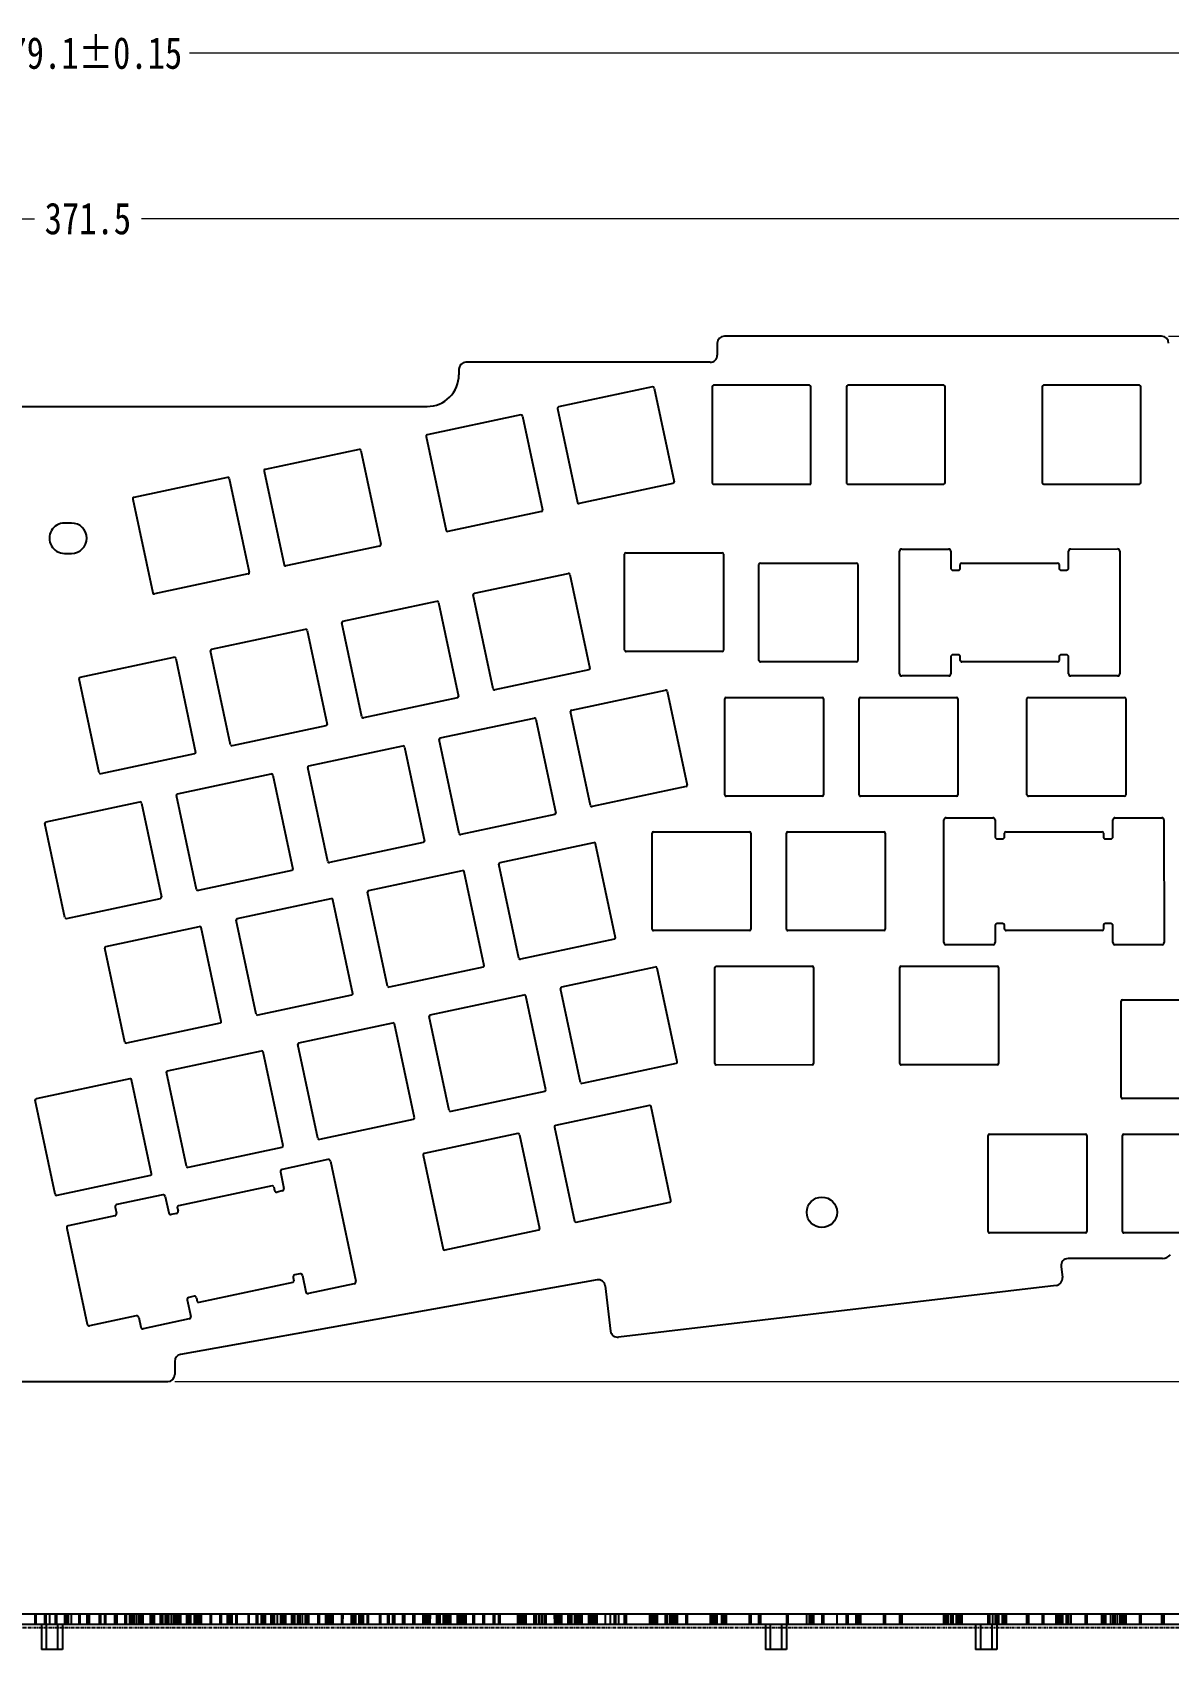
# Model space of a CAD drawing. Header units: inches. Extents: x -412 to 2236, y 581 to 1198.
# Drawn here: x 672.3 to 833.4, y 927.8 to 1157.1 of the extents above; entities that cross this region are included whole.
import ezdxf

# ---------------------------------------------------------------- set-up
doc = ezdxf.new("R2010")
doc.units = ezdxf.units.IN
doc.header["$LTSCALE"] = 1.21
doc.header["$MEASUREMENT"] = 0
doc.header["$PDMODE"] = 3
doc.header["$PDSIZE"] = 0.3125
doc.linetypes.add('CENTER', pattern=[0.6, 0.375, -0.075, 0.075, -0.075])
doc.layers.get('0').update_dxf_attribs({"linetype": 'CONTINUOUS'})
doc.layers.get('Defpoints').update_dxf_attribs({"linetype": 'CONTINUOUS'})
doc.styles.get("Standard").update_dxf_attribs({"font": 'txt', "width": 0.8})
doc.dimstyles.new('YanXiu', dxfattribs={"dimscale": 1.5, "dimtxt": 3, "dimasz": 2, "dimexe": 0.66, "dimexo": 0.66, "dimgap": 0.66, "dimtad": 0, "dimdsep": 46, "dimtxsty": 'Standard', "dimcen": 0, "dimclrd": 3, "dimclre": 6, "dimclrt": 3, "dimazin": 2, "dimtm": 1e-09, "dimtfac": 1, "dimtofl": 0, "dimtmove": 0, "dimatfit": 3, "dimfxl": 1, "dimlwd": 5, "dimlwe": 5, "dimarcsym": 0})

# ---------------------------------------------------------------- blocks, each defined once
blk = doc.blocks.new('*D1')
at = {"color": 6, "lineweight": 5}
for p, q in [((490.48, 1078.31), (490.48, 1155.14)), ((869.58, 1078.34), (869.58, 1155.14))]:
    blk.add_line(p, q, dxfattribs=at)
at = {"color": 3, "lineweight": 5}
for p, q in [((493.48, 1154.15), (665.54, 1154.15)), ((866.58, 1154.15), (694.52, 1154.15))]:
    blk.add_line(p, q, dxfattribs=at)
at = {"color": 3}
for points in [[(493.48, 1154.65), (493.48, 1153.65), (490.48, 1154.15)], [(866.58, 1154.65), (866.58, 1153.65), (869.58, 1154.15)]]:
    blk.add_solid(points, dxfattribs=at)
at = {"layer": 'Defpoints', "color": 0}
for p in [(869.58, 1154.15), (490.48, 1077.32), (869.58, 1077.35)]:
    blk.add_point(p, dxfattribs=at)
at = {"color": 3, "insert": (680.03, 1154.15), "char_height": 4.5, "attachment_point": 5}
blk.add_mtext('379.1%%P0.15', dxfattribs=at)
blk = doc.blocks.new('*D2')
at = {"color": 6, "lineweight": 5}
for p, q in [((833.37, 1114.03), (912.55, 1114.03)), ((692.45, 965.82), (912.55, 965.82))]:
    blk.add_line(p, q, dxfattribs=at)
at = {"color": 3, "lineweight": 5}
for p, q in [((911.56, 1111.03), (911.56, 1055.62)), ((911.56, 968.82), (911.56, 1024.24))]:
    blk.add_line(p, q, dxfattribs=at)
at = {"color": 3}
for points in [[(911.06, 1111.03), (912.06, 1111.03), (911.56, 1114.03)], [(911.06, 968.82), (912.06, 968.82), (911.56, 965.82)]]:
    blk.add_solid(points, dxfattribs=at)
at = {"layer": 'Defpoints', "color": 0}
for p in [(832.38, 1114.03), (691.46, 965.82), (911.56, 965.82)]:
    blk.add_point(p, dxfattribs=at)
at = {"color": 3, "insert": (911.56, 1039.93), "char_height": 4.5, "attachment_point": 5, "rotation": 90}
blk.add_mtext('148.21%%P0.15', dxfattribs=at)
blk = doc.blocks.new('*D4')
at = {"color": 6, "lineweight": 5}
for p, q in [((494.37, 1110.09), (494.37, 1131.68)), ((865.88, 1110.12), (865.88, 1131.68))]:
    blk.add_line(p, q, dxfattribs=at)
at = {"color": 3, "lineweight": 5}
for p, q in [((497.37, 1130.69), (672.54, 1130.69)), ((862.88, 1130.69), (687.72, 1130.69))]:
    blk.add_line(p, q, dxfattribs=at)
at = {"color": 3}
for points in [[(497.37, 1131.19), (497.37, 1130.19), (494.37, 1130.69)], [(862.88, 1131.19), (862.88, 1130.19), (865.88, 1130.69)]]:
    blk.add_solid(points, dxfattribs=at)
at = {"layer": 'Defpoints', "color": 0}
for p in [(865.88, 1130.69), (494.37, 1109.1), (865.88, 1109.13)]:
    blk.add_point(p, dxfattribs=at)
at = {"color": 3, "insert": (680.13, 1130.69), "char_height": 4.5, "attachment_point": 5}
blk.add_mtext('371.5', dxfattribs=at)

msp = doc.modelspace()

# ---------------------------------------------------------------- linework, layer by layer
at = {"color": 0, "linetype": 'Continuous'}
for p, q in [((769.379, 1113.027), (769.379, 1111.327)), ((832.379, 1114.031), (770.379, 1114.027)), ((768.379, 1110.327), (733.737, 1110.327)), ((732.737, 1109.327), (732.737, 1108.567)), ((760.172, 1106.831), (746.87, 1104)), ((760.41, 1106.677), (763.241, 1093.375)), ((768.635, 1106.872), (768.636, 1093.272)), ((782.435, 1107.073), (768.835, 1107.072)), ((782.636, 1093.073), (782.635, 1106.873)), ((787.685, 1106.873), (787.686, 1093.273)), ((801.485, 1107.074), (787.885, 1107.073)), ((801.686, 1093.274), (801.685, 1106.874)), ((815.448, 1106.873), (815.448, 1093.273)), ((829.247, 1107.073), (815.648, 1107.073)), ((829.448, 1093.274), (829.447, 1106.873)), ((625.484, 1104.066), (728.237, 1104.066)), ((741.54, 1102.866), (728.237, 1100.035)), ((746.716, 1103.763), (749.547, 1090.461)), ((741.777, 1102.712), (744.608, 1089.409)), ((728.084, 1099.797), (730.914, 1086.495)), ((718.579, 1097.979), (705.277, 1095.148)), ((718.816, 1097.825), (721.647, 1084.523)), ((699.946, 1094.014), (686.644, 1091.183)), ((700.183, 1093.86), (703.014, 1080.558)), ((705.123, 1094.911), (707.954, 1081.609)), ((763.087, 1093.138), (749.784, 1090.307)), ((768.836, 1093.072), (782.636, 1093.073)), ((787.886, 1093.073), (801.486, 1093.074)), ((815.648, 1093.073), (829.248, 1093.074)), ((686.49, 1090.945), (689.321, 1077.643)), ((744.454, 1089.172), (731.152, 1086.341)), ((677.82, 1087.54), (676.82, 1087.54)), ((676.82, 1083.24), (677.82, 1083.24)), ((721.493, 1084.286), (708.191, 1081.455)), ((756.236, 1069.526), (756.235, 1083.126)), ((756.435, 1083.326), (770.035, 1083.327)), ((770.235, 1083.127), (770.236, 1069.527)), ((795.237, 1066.159), (795.235, 1083.559)), ((795.535, 1083.859), (802.185, 1083.859)), ((802.485, 1083.559), (802.486, 1081.159)), ((819.186, 1081.16), (819.185, 1083.56)), ((819.485, 1083.86), (826.135, 1083.861)), ((826.435, 1083.561), (826.437, 1066.161)), ((702.86, 1080.32), (689.558, 1077.489)), ((734.936, 1077.576), (748.24, 1080.407)), ((748.477, 1080.253), (751.313, 1066.928)), ((775.287, 1068.057), (775.286, 1081.657)), ((775.486, 1081.857), (789.086, 1081.858)), ((789.286, 1081.658), (789.287, 1068.058)), ((802.786, 1080.859), (803.536, 1080.859)), ((803.836, 1081.159), (803.836, 1081.659)), ((804.036, 1081.859), (817.636, 1081.86)), ((817.836, 1081.66), (817.836, 1081.16)), ((818.136, 1080.86), (818.886, 1080.86)), ((716.303, 1073.611), (729.608, 1076.442)), ((729.845, 1076.288), (732.68, 1062.963)), ((737.615, 1064.037), (734.78, 1077.362)), ((718.982, 1060.072), (716.147, 1073.397)), ((697.67, 1069.645), (710.975, 1072.477)), ((711.212, 1072.323), (714.047, 1058.997)), ((679.038, 1065.68), (692.342, 1068.511)), ((700.35, 1056.106), (697.514, 1069.432)), ((770.036, 1069.327), (756.436, 1069.326)), ((802.486, 1068.559), (802.487, 1066.159)), ((803.536, 1068.859), (802.786, 1068.859)), ((803.837, 1068.059), (803.836, 1068.559)), ((817.836, 1068.56), (817.837, 1068.06)), ((818.886, 1068.86), (818.136, 1068.86)), ((819.187, 1066.16), (819.186, 1068.56)), ((692.579, 1068.357), (695.414, 1055.032)), ((751.157, 1066.715), (737.852, 1063.883)), ((789.087, 1067.858), (775.487, 1067.857)), ((817.637, 1067.86), (804.037, 1067.859)), ((681.717, 1052.141), (678.882, 1065.466)), ((802.187, 1065.859), (795.537, 1065.859)), ((826.137, 1065.861), (819.487, 1065.86)), ((732.524, 1062.749), (719.22, 1059.918)), ((748.731, 1061.035), (762.035, 1063.867)), ((762.273, 1063.713), (765.108, 1050.387)), ((730.098, 1057.07), (743.403, 1059.901)), ((743.64, 1059.747), (746.475, 1046.422)), ((751.41, 1047.496), (748.575, 1060.822)), ((713.891, 1058.784), (700.587, 1055.952)), ((695.259, 1054.818), (681.954, 1051.987)), ((711.466, 1053.104), (724.77, 1055.936)), ((725.007, 1055.782), (727.842, 1042.457)), ((732.778, 1043.531), (729.942, 1056.856)), ((714.145, 1039.566), (711.309, 1052.891)), ((692.833, 1049.139), (706.137, 1051.97)), ((706.375, 1051.816), (709.21, 1038.491)), ((764.952, 1050.174), (751.648, 1047.342)), ((674.2, 1045.174), (687.505, 1048.005)), ((687.742, 1047.851), (690.577, 1034.526)), ((695.512, 1035.6), (692.676, 1048.925)), ((746.319, 1046.208), (733.015, 1043.377)), ((676.88, 1031.635), (674.044, 1044.96)), ((760.139, 1029.956), (760.138, 1043.556)), ((760.338, 1043.756), (773.938, 1043.757)), ((774.138, 1043.557), (774.139, 1029.957)), ((779.189, 1029.958), (779.188, 1043.558)), ((779.388, 1043.758), (792.988, 1043.759)), ((793.188, 1043.559), (793.189, 1029.959)), ((727.687, 1042.243), (714.382, 1039.412)), ((738.573, 1039.397), (751.877, 1042.228)), ((754.95, 1028.749), (752.114, 1042.074)), ((741.252, 1025.858), (738.416, 1039.183)), ((709.054, 1038.278), (695.749, 1035.446)), ((719.94, 1035.431), (733.244, 1038.263)), ((736.318, 1024.784), (733.482, 1038.109)), ((677.117, 1031.481), (690.418, 1034.312)), ((701.307, 1031.466), (714.612, 1034.297)), ((717.685, 1020.818), (714.849, 1034.143)), ((722.619, 1021.892), (719.784, 1035.218)), ((682.675, 1027.5), (695.979, 1030.332)), ((699.052, 1016.853), (696.216, 1030.178)), ((703.987, 1017.927), (701.151, 1031.252)), ((773.939, 1029.757), (760.339, 1029.756)), ((792.989, 1029.759), (779.389, 1029.758)), ((685.354, 1013.962), (682.518, 1027.287)), ((754.794, 1028.535), (741.489, 1025.704)), ((736.161, 1024.57), (722.857, 1021.738)), ((747.321, 1021.782), (760.626, 1024.613)), ((763.699, 1011.134), (760.863, 1024.459)), ((769.04, 1010.907), (769.039, 1024.507)), ((769.239, 1024.707), (782.839, 1024.708)), ((783.039, 1024.508), (783.04, 1010.908)), ((795.24, 1010.909), (795.239, 1024.509)), ((795.439, 1024.709), (809.039, 1024.71)), ((809.239, 1024.51), (809.24, 1010.91)), ((717.528, 1020.605), (704.224, 1017.773)), ((728.688, 1017.816), (741.993, 1020.648)), ((745.066, 1007.169), (742.23, 1020.494)), ((750, 1008.243), (747.165, 1021.568)), ((826.641, 1006.161), (826.64, 1019.761)), ((826.84, 1019.961), (840.44, 1019.962)), ((698.896, 1016.639), (685.591, 1013.808)), ((710.056, 1013.851), (723.36, 1016.683)), ((726.433, 1003.203), (723.597, 1016.529)), ((731.368, 1004.278), (728.532, 1017.603)), ((712.735, 1000.312), (709.899, 1013.637)), ((691.423, 1009.886), (704.727, 1012.717)), ((707.8, 999.238), (704.965, 1012.563)), ((694.102, 996.347), (691.266, 1009.672)), ((763.542, 1010.921), (750.238, 1008.089)), ((782.84, 1010.708), (769.24, 1010.707)), ((809.04, 1010.71), (795.44, 1010.709)), ((686.095, 1008.752), (672.793, 1005.921)), ((689.168, 995.273), (686.332, 1008.598)), ((744.909, 1006.955), (731.605, 1004.124)), ((675.47, 992.381), (672.634, 1005.707)), ((759.743, 1004.949), (746.441, 1002.118)), ((762.811, 991.493), (759.98, 1004.795)), ((840.441, 1005.962), (826.841, 1005.961)), ((726.277, 1002.99), (712.972, 1000.158)), ((741.11, 1000.983), (727.808, 998.153)), ((741.347, 1000.829), (744.178, 987.527)), ((746.287, 1001.881), (749.118, 988.579)), ((807.792, 987.109), (807.791, 1000.709)), ((807.991, 1000.91), (821.591, 1000.91)), ((821.791, 1000.71), (821.792, 987.11)), ((826.842, 987.111), (826.841, 1000.711)), ((827.041, 1000.911), (840.641, 1000.912)), ((707.644, 999.024), (694.339, 996.193)), ((727.654, 997.915), (730.485, 984.613)), ((707.429, 995.554), (707.929, 993.206)), ((714.165, 997.294), (707.66, 995.909)), ((714.52, 997.063), (718.142, 980.044)), ((689.011, 995.059), (675.707, 992.227)), ((706.267, 993.568), (692.965, 990.737)), ((706.504, 993.414), (706.608, 992.925)), ((707.698, 992.85), (706.964, 992.694)), ((684.004, 990.568), (684.191, 989.688)), ((690.739, 992.308), (684.235, 990.924)), ((691.095, 992.077), (691.595, 989.73)), ((749.355, 988.425), (762.657, 991.256)), ((683.96, 989.332), (677.358, 987.927)), ((692.684, 989.655), (691.951, 989.499)), ((692.811, 990.5), (692.915, 990.011)), ((677.127, 987.571), (680.021, 973.976)), ((744.024, 987.29), (730.722, 984.459)), ((821.592, 986.91), (807.992, 986.91)), ((840.642, 986.912), (827.042, 986.911)), ((818.122, 982.15), (818.308, 980.579)), ((832.485, 983.268), (819.115, 983.267)), ((752.329, 980.249), (693.284, 969.681)), ((709.181, 979.875), (695.879, 977.044)), ((709.231, 980.601), (709.335, 980.112)), ((710.196, 981.113), (709.462, 980.957)), ((710.552, 980.882), (711.051, 978.535)), ((717.911, 979.688), (711.407, 978.304)), ((753.499, 979.382), (754.256, 972.992)), ((817.432, 979.468), (755.366, 972.117)), ((694.217, 977.406), (694.717, 975.058)), ((695.182, 977.918), (694.448, 977.762)), ((695.538, 977.687), (695.642, 977.198)), ((686.979, 975.15), (680.376, 973.745)), ((687.334, 974.919), (687.626, 973.549)), ((694.486, 974.703), (687.982, 973.318)), ((692.461, 968.697), (692.461, 966.822)), ((654.461, 965.819), (691.461, 965.822))]:
    msp.add_line(p, q, dxfattribs=at)
at = {"color": 6, "linetype": 'Continuous'}
for p, q in [((770.438, 1049.007), (770.437, 1062.607)), ((770.637, 1062.807), (784.237, 1062.808)), ((784.437, 1062.608), (784.438, 1049.008)), ((789.488, 1049.008), (789.487, 1062.608)), ((789.687, 1062.808), (803.287, 1062.809)), ((803.487, 1062.609), (803.488, 1049.009)), ((813.288, 1049.01), (813.287, 1062.61)), ((813.487, 1062.81), (827.087, 1062.811)), ((827.287, 1062.611), (827.288, 1049.011)), ((784.238, 1048.808), (770.638, 1048.807)), ((803.288, 1048.809), (789.688, 1048.808)), ((827.088, 1048.811), (813.488, 1048.81)), ((801.818, 1045.759), (808.468, 1045.76)), ((825.768, 1045.761), (832.418, 1045.761)), ((801.519, 1028.059), (801.518, 1045.459)), ((808.768, 1045.46), (808.768, 1043.06)), ((810.118, 1043.06), (810.118, 1043.56)), ((810.318, 1043.76), (823.918, 1043.761)), ((824.118, 1043.561), (824.118, 1043.061)), ((825.468, 1043.061), (825.468, 1045.461)), ((832.718, 1045.461), (832.719, 1028.061)), ((809.068, 1042.76), (809.818, 1042.76)), ((824.418, 1042.761), (825.168, 1042.761)), ((808.769, 1030.46), (808.769, 1028.06)), ((809.819, 1030.76), (809.069, 1030.76)), ((810.119, 1029.96), (810.119, 1030.46)), ((823.919, 1029.761), (810.319, 1029.76)), ((824.119, 1030.461), (824.119, 1029.961)), ((825.169, 1030.761), (824.419, 1030.761)), ((825.469, 1028.061), (825.469, 1030.461)), ((808.469, 1027.76), (801.819, 1027.759)), ((832.419, 1027.761), (825.769, 1027.761))]:
    msp.add_line(p, q, dxfattribs=at)
at = {"color": 1, "linetype": 'CENTER'}
msp.add_line((869.581, 930.922), (490.42, 930.922), dxfattribs=at)
at = {"color": 7, "linetype": 'Continuous'}
for p, q in [((490.476, 931.422), (869.581, 931.422)), ((490.48, 932.922), (869.585, 932.922)), ((672.634, 931.422), (672.634, 932.922)), ((672.79, 931.422), (672.793, 932.922)), ((673.54, 931.422), (673.54, 927.822)), ((674.044, 931.422), (674.044, 932.922)), ((674.2, 931.422), (674.203, 932.922)), ((674.24, 931.422), (674.24, 927.822)), ((674.67, 932.922), (674.67, 931.422)), ((675.47, 932.922), (675.47, 931.422)), ((675.707, 931.422), (675.707, 932.922)), ((675.84, 931.422), (675.84, 927.822)), ((676.54, 931.422), (676.54, 927.822)), ((676.82, 932.922), (676.82, 931.422)), ((676.88, 932.922), (676.88, 931.422)), ((677.117, 931.422), (677.117, 932.922)), ((677.358, 932.922), (677.358, 931.422)), ((677.82, 931.422), (677.82, 932.922)), ((678.882, 931.422), (678.882, 932.922)), ((679.038, 931.422), (679.041, 932.922)), ((679.97, 932.922), (679.97, 931.422)), ((680.021, 932.922), (680.021, 931.422)), ((680.376, 931.422), (680.376, 932.922)), ((681.717, 932.922), (681.717, 931.422)), ((681.954, 931.422), (681.954, 932.922)), ((682.519, 931.422), (682.519, 932.922)), ((682.675, 931.422), (682.678, 932.922)), ((683.96, 931.422), (683.96, 932.922)), ((683.997, 932.922), (683.997, 931.422)), ((684.191, 932.922), (684.191, 931.422)), ((684.235, 932.922), (684.235, 931.422)), ((685.354, 932.922), (685.354, 931.422)), ((685.591, 931.422), (685.591, 932.922)), ((686.095, 931.422), (686.095, 932.922)), ((686.332, 932.922), (686.332, 931.422)), ((686.486, 931.422), (686.486, 932.922)), ((686.644, 932.922), (686.644, 931.422)), ((686.979, 932.922), (686.979, 931.422)), ((687.334, 931.422), (687.334, 932.922)), ((687.505, 931.422), (687.505, 932.922)), ((687.626, 932.922), (687.626, 931.422)), ((687.742, 932.922), (687.742, 931.422)), ((687.982, 931.422), (687.982, 932.922)), ((689.011, 931.422), (689.008, 932.922)), ((689.167, 931.422), (689.167, 932.922)), ((689.321, 932.922), (689.321, 931.422)), ((689.558, 931.422), (689.558, 932.922)), ((690.421, 931.422), (690.418, 932.922)), ((690.577, 931.422), (690.577, 932.922)), ((690.739, 931.422), (690.739, 932.922)), ((691.095, 932.922), (691.095, 931.422)), ((691.267, 931.422), (691.267, 932.922)), ((691.423, 931.422), (691.426, 932.922)), ((691.461, 931.422), (691.461, 932.922)), ((691.595, 931.422), (691.595, 932.922)), ((691.951, 932.922), (691.951, 931.422)), ((692.342, 931.422), (692.342, 932.922)), ((692.461, 931.422), (692.461, 932.922)), ((692.579, 932.922), (692.579, 931.422)), ((692.677, 931.422), (692.677, 932.922)), ((692.807, 932.922), (692.807, 931.422)), ((692.833, 931.422), (692.836, 932.922)), ((692.915, 932.922), (692.915, 931.422)), ((692.965, 932.922), (692.965, 931.422)), ((693.284, 932.922), (693.284, 931.422)), ((694.102, 932.922), (694.102, 931.422)), ((694.211, 931.422), (694.211, 932.922)), ((694.339, 931.422), (694.339, 932.922)), ((694.448, 931.422), (694.448, 932.922)), ((694.486, 932.922), (694.486, 931.422)), ((694.717, 931.422), (694.717, 932.922)), ((695.182, 932.922), (695.182, 931.422)), ((695.259, 931.422), (695.255, 932.922)), ((695.415, 931.422), (695.415, 932.922)), ((695.512, 932.922), (695.512, 931.422)), ((695.538, 931.422), (695.538, 932.922)), ((695.642, 932.922), (695.642, 931.422)), ((695.749, 931.422), (695.749, 932.922)), ((695.879, 931.422), (695.879, 932.922)), ((695.979, 931.422), (695.979, 932.922)), ((696.216, 932.922), (696.216, 931.422)), ((697.514, 931.422), (697.514, 932.922)), ((697.67, 931.422), (697.674, 932.922)), ((698.896, 931.422), (698.892, 932.922)), ((699.052, 931.422), (699.052, 932.922)), ((699.946, 931.422), (699.946, 932.922)), ((700.183, 932.922), (700.183, 931.422)), ((700.35, 932.922), (700.35, 931.422)), ((700.587, 931.422), (700.587, 932.922)), ((701.151, 931.422), (701.151, 932.922)), ((701.307, 931.422), (701.31, 932.922)), ((702.86, 932.922), (702.86, 931.422)), ((703.014, 931.422), (703.014, 932.922)), ((703.987, 932.922), (703.987, 931.422)), ((704.224, 931.422), (704.224, 932.922)), ((704.727, 931.422), (704.727, 932.922)), ((704.965, 932.922), (704.965, 931.422)), ((705.118, 931.422), (705.118, 932.922)), ((705.277, 932.922), (705.277, 931.422)), ((706.137, 931.422), (706.137, 932.922)), ((706.267, 931.422), (706.267, 932.922)), ((706.375, 932.922), (706.375, 931.422)), ((706.504, 932.922), (706.504, 931.422)), ((706.608, 931.422), (706.608, 932.922)), ((706.964, 932.922), (706.964, 931.422)), ((707.423, 932.922), (707.423, 931.422)), ((707.644, 931.422), (707.641, 932.922)), ((707.66, 932.922), (707.66, 931.422)), ((707.698, 931.422), (707.698, 932.922)), ((707.8, 931.422), (707.8, 932.922)), ((707.929, 932.922), (707.929, 931.422)), ((707.954, 932.922), (707.954, 931.422)), ((708.191, 931.422), (708.191, 932.922)), ((709.054, 931.422), (709.051, 932.922)), ((709.181, 932.922), (709.181, 931.422)), ((709.21, 931.422), (709.21, 932.922)), ((709.225, 932.922), (709.225, 931.422)), ((709.335, 931.422), (709.335, 932.922)), ((709.462, 931.422), (709.462, 932.922)), ((709.9, 931.422), (709.9, 932.922)), ((710.056, 931.422), (710.059, 932.922)), ((710.196, 932.922), (710.196, 931.422)), ((710.552, 931.422), (710.552, 932.922)), ((710.975, 931.422), (710.975, 932.922)), ((711.051, 932.922), (711.051, 931.422)), ((711.212, 932.922), (711.212, 931.422)), ((711.31, 931.422), (711.31, 932.922)), ((711.407, 931.422), (711.407, 932.922)), ((711.466, 931.422), (711.469, 932.922)), ((712.735, 932.922), (712.735, 931.422)), ((712.972, 931.422), (712.972, 932.922)), ((713.891, 931.422), (713.888, 932.922)), ((714.047, 931.422), (714.047, 932.922)), ((714.145, 932.922), (714.145, 931.422)), ((714.165, 931.422), (714.165, 932.922)), ((714.382, 931.422), (714.382, 932.922)), ((714.52, 932.922), (714.52, 931.422)), ((714.612, 931.422), (714.612, 932.922)), ((714.849, 932.922), (714.849, 931.422)), ((716.147, 931.422), (716.147, 932.922)), ((716.303, 931.422), (716.306, 932.922)), ((717.528, 931.422), (717.525, 932.922)), ((717.684, 931.422), (717.684, 932.922)), ((717.911, 932.922), (717.911, 931.422)), ((718.142, 931.422), (718.142, 932.922)), ((718.579, 931.422), (718.579, 932.922)), ((718.816, 932.922), (718.816, 931.422)), ((718.982, 932.922), (718.982, 931.422)), ((719.22, 931.422), (719.22, 932.922)), ((719.784, 931.422), (719.784, 932.922)), ((719.94, 931.422), (719.943, 932.922)), ((721.493, 932.922), (721.493, 931.422)), ((721.647, 931.422), (721.647, 932.922)), ((722.619, 932.922), (722.619, 931.422)), ((722.857, 931.422), (722.857, 932.922)), ((723.36, 931.422), (723.36, 932.922)), ((723.597, 932.922), (723.597, 931.422)), ((724.77, 931.422), (724.77, 932.922)), ((725.007, 932.922), (725.007, 931.422)), ((726.277, 931.422), (726.273, 932.922)), ((726.433, 931.422), (726.433, 932.922)), ((727.65, 932.922), (727.65, 931.422)), ((727.687, 931.422), (727.683, 932.922)), ((727.808, 932.922), (727.808, 931.422)), ((727.843, 931.422), (727.843, 932.922)), ((728.079, 931.422), (728.079, 932.922)), ((728.237, 932.922), (728.237, 931.422)), ((728.532, 931.422), (728.532, 932.922)), ((728.688, 931.422), (728.692, 932.922)), ((729.608, 931.422), (729.608, 932.922)), ((729.845, 932.922), (729.845, 931.422)), ((729.942, 931.422), (729.942, 932.922)), ((730.098, 931.422), (730.101, 932.922)), ((730.485, 932.922), (730.485, 931.422)), ((730.722, 931.422), (730.722, 932.922)), ((730.914, 932.922), (730.914, 931.422)), ((731.152, 931.422), (731.152, 932.922)), ((731.368, 932.922), (731.368, 931.422)), ((731.605, 931.422), (731.605, 932.922)), ((732.524, 931.422), (732.521, 932.922)), ((732.68, 931.422), (732.68, 932.922)), ((732.737, 932.922), (732.737, 931.422)), ((732.778, 932.922), (732.778, 931.422)), ((733.015, 931.422), (733.015, 932.922)), ((733.244, 931.422), (733.244, 932.922)), ((733.482, 932.922), (733.482, 931.422)), ((733.737, 932.922), (733.737, 931.422)), ((734.78, 931.422), (734.78, 932.922)), ((734.936, 931.422), (734.939, 932.922)), ((736.161, 931.422), (736.158, 932.922)), ((736.317, 931.422), (736.317, 932.922)), ((737.615, 932.922), (737.615, 931.422)), ((737.852, 931.422), (737.852, 932.922)), ((738.417, 931.422), (738.417, 932.922)), ((738.573, 931.422), (738.576, 932.922)), ((741.11, 931.422), (741.11, 932.922)), ((741.252, 932.922), (741.252, 931.422)), ((741.347, 932.922), (741.347, 931.422)), ((741.489, 931.422), (741.489, 932.922)), ((741.54, 931.422), (741.54, 932.922)), ((741.777, 932.922), (741.777, 931.422)), ((741.993, 931.422), (741.993, 932.922)), ((742.23, 932.922), (742.23, 931.422)), ((743.403, 931.422), (743.403, 932.922)), ((743.64, 932.922), (743.64, 931.422)), ((744.024, 932.922), (744.024, 931.422)), ((744.178, 931.422), (744.178, 932.922)), ((744.454, 932.922), (744.454, 931.422)), ((744.608, 931.422), (744.608, 932.922)), ((744.909, 931.422), (744.906, 932.922)), ((745.065, 931.422), (745.065, 932.922)), ((746.282, 932.922), (746.282, 931.422)), ((746.319, 931.422), (746.316, 932.922)), ((746.441, 932.922), (746.441, 931.422)), ((746.475, 931.422), (746.475, 932.922)), ((746.712, 931.422), (746.712, 932.922)), ((746.87, 932.922), (746.87, 931.422)), ((747.165, 931.422), (747.165, 932.922)), ((747.321, 931.422), (747.324, 932.922)), ((748.24, 931.422), (748.24, 932.922)), ((748.477, 932.922), (748.477, 931.422)), ((748.575, 931.422), (748.575, 932.922)), ((748.731, 931.422), (748.734, 932.922)), ((749.118, 932.922), (749.118, 931.422)), ((749.355, 932.922), (749.355, 931.422)), ((749.547, 932.922), (749.547, 931.422)), ((749.784, 931.422), (749.784, 932.922)), ((750, 932.922), (750, 931.422)), ((750.238, 931.422), (750.238, 932.922)), ((751.157, 931.422), (751.154, 932.922)), ((751.313, 931.422), (751.313, 932.922)), ((751.41, 932.922), (751.41, 931.422)), ((751.648, 931.422), (751.648, 932.922)), ((751.877, 931.422), (751.877, 932.922)), ((752.114, 932.922), (752.114, 931.422)), ((752.329, 931.422), (752.329, 932.922)), ((753.499, 932.922), (753.499, 931.422)), ((754.256, 931.422), (754.256, 932.922)), ((754.794, 931.422), (754.791, 932.922)), ((754.95, 931.422), (754.95, 932.922)), ((755.366, 932.922), (755.366, 931.422)), ((756.235, 931.422), (756.235, 932.922)), ((756.435, 932.922), (756.435, 931.422)), ((759.743, 932.922), (759.743, 931.422)), ((759.98, 932.922), (759.98, 931.422)), ((760.138, 931.422), (760.138, 932.922)), ((760.172, 931.422), (760.172, 932.922)), ((760.338, 932.922), (760.338, 931.422)), ((760.41, 932.922), (760.41, 931.422)), ((760.626, 931.422), (760.626, 932.922)), ((760.863, 932.922), (760.863, 931.422)), ((762.035, 931.422), (762.035, 932.922)), ((762.273, 932.922), (762.273, 931.422)), ((762.657, 932.922), (762.657, 931.422)), ((762.811, 932.922), (762.811, 931.422)), ((763.087, 932.922), (763.087, 931.422)), ((763.241, 931.422), (763.241, 932.922)), ((763.542, 931.422), (763.539, 932.922)), ((763.698, 931.422), (763.698, 932.922)), ((764.952, 931.422), (764.949, 932.922)), ((765.108, 931.422), (765.108, 932.922)), ((768.379, 932.922), (768.379, 931.422)), ((768.635, 931.422), (768.635, 932.922)), ((768.835, 932.922), (768.835, 931.422)), ((769.039, 931.422), (769.039, 932.922)), ((769.239, 932.922), (769.239, 931.422)), ((769.379, 931.422), (769.379, 932.922)), ((770.035, 931.422), (770.035, 932.922)), ((770.235, 932.922), (770.235, 931.422)), ((770.379, 931.422), (770.379, 932.922)), ((770.437, 931.422), (770.437, 932.922)), ((770.637, 932.922), (770.637, 931.422)), ((773.938, 931.422), (773.938, 932.922)), ((774.138, 932.922), (774.138, 931.422)), ((775.286, 931.422), (775.286, 932.922)), ((775.486, 932.922), (775.486, 931.422)), ((776.193, 931.422), (776.193, 927.822)), ((776.893, 931.422), (776.893, 927.822)), ((778.493, 931.422), (778.493, 927.822)), ((779.188, 932.922), (779.193, 927.822)), ((779.388, 932.922), (779.388, 931.422)), ((782.057, 931.422), (782.057, 932.922)), ((782.435, 931.422), (782.435, 932.922)), ((782.635, 932.922), (782.635, 931.422)), ((782.839, 931.422), (782.839, 932.922)), ((783.039, 932.922), (783.039, 931.422)), ((784.237, 931.422), (784.237, 932.922)), ((784.437, 932.922), (784.437, 931.422)), ((786.357, 931.422), (786.357, 932.922)), ((787.685, 931.422), (787.685, 932.922)), ((787.885, 932.922), (787.885, 931.422)), ((789.086, 931.422), (789.086, 932.922)), ((789.286, 932.922), (789.286, 931.422)), ((789.487, 931.422), (789.487, 932.922)), ((789.687, 932.922), (789.687, 931.422)), ((792.988, 931.422), (792.988, 932.922)), ((793.188, 932.922), (793.188, 931.422)), ((795.235, 932.922), (795.235, 931.422)), ((795.439, 932.922), (795.439, 931.422)), ((795.535, 932.922), (795.535, 931.422)), ((801.485, 931.422), (801.485, 932.922)), ((801.518, 932.922), (801.518, 931.422)), ((801.685, 932.922), (801.685, 931.422)), ((801.818, 932.922), (801.818, 931.422)), ((802.185, 931.422), (802.185, 932.922)), ((802.485, 932.922), (802.485, 931.422)), ((802.786, 932.922), (802.786, 931.422)), ((803.287, 931.422), (803.287, 932.922)), ((803.487, 932.922), (803.487, 931.422)), ((803.536, 931.422), (803.536, 932.922)), ((803.836, 931.422), (803.836, 932.922)), ((804.036, 932.922), (804.036, 931.422)), ((806.009, 931.422), (806.009, 927.822)), ((806.709, 931.422), (806.709, 927.822)), ((807.791, 931.422), (807.791, 932.922)), ((807.991, 932.922), (807.991, 931.422)), ((808.309, 931.422), (808.309, 927.822)), ((808.468, 931.422), (808.468, 932.922)), ((808.768, 932.922), (808.768, 931.422)), ((809.009, 931.422), (809.009, 927.822)), ((809.039, 931.422), (809.039, 932.922)), ((809.068, 932.922), (809.068, 931.422)), ((809.239, 932.922), (809.239, 931.422)), ((809.818, 931.422), (809.818, 932.922)), ((810.118, 931.422), (810.118, 932.922)), ((810.318, 932.922), (810.318, 931.422)), ((813.287, 931.422), (813.287, 932.922)), ((813.487, 932.922), (813.487, 931.422)), ((815.448, 932.922), (815.448, 931.422)), ((815.648, 932.922), (815.648, 931.422)), ((817.432, 931.422), (817.432, 932.922)), ((817.636, 931.422), (817.636, 932.922)), ((817.836, 932.922), (817.836, 931.422)), ((818.115, 931.422), (818.115, 932.922)), ((818.136, 932.922), (818.136, 931.422)), ((818.308, 932.922), (818.308, 931.422)), ((818.886, 931.422), (818.886, 932.922)), ((819.115, 932.922), (819.115, 931.422)), ((819.185, 932.922), (819.185, 931.422)), ((819.485, 932.922), (819.485, 931.422)), ((821.591, 931.422), (821.591, 932.922)), ((821.791, 932.922), (821.791, 931.422)), ((823.918, 931.422), (823.918, 932.922)), ((824.118, 932.922), (824.118, 931.422)), ((824.418, 932.922), (824.418, 931.422)), ((825.168, 931.422), (825.168, 932.922)), ((825.468, 932.922), (825.468, 931.422)), ((825.768, 932.922), (825.768, 931.422)), ((826.135, 931.422), (826.135, 932.922)), ((826.435, 932.922), (826.435, 931.422)), ((826.64, 931.422), (826.64, 932.922)), ((826.84, 932.922), (826.84, 931.422)), ((827.041, 932.922), (827.041, 931.422)), ((827.087, 931.422), (827.087, 932.922)), ((827.287, 932.922), (827.287, 931.422)), ((829.247, 932.922), (829.247, 931.422)), ((829.447, 932.922), (829.447, 931.422)), ((832.379, 932.922), (832.379, 931.422)), ((832.418, 931.422), (832.418, 932.922)), ((832.485, 931.422), (832.485, 932.922)), ((832.718, 932.922), (832.718, 931.422)), ((676.54, 927.822), (673.54, 927.822)), ((779.193, 927.822), (776.193, 927.822)), ((809.009, 927.822), (806.009, 927.822))]:
    msp.add_line(p, q, dxfattribs=at)
at = {"color": 0, "linetype": 'Continuous'}
msp.add_circle((784.207, 989.828), 2.15, dxfattribs=at)
for centre, radius, start, end in [((770.379, 1113.027), 1, 90.00384, 180.00384), ((832.379, 1113.031), 1, 0.00384, 90.00384), ((733.737, 1109.327), 1, 90, 180.00384), ((768.379, 1111.327), 1, 270, 0.00384), ((728.237, 1108.566), 4.5, 270, 0.00384), ((760.214, 1106.635), 0.2, 12.01444, 102.01444), ((768.835, 1106.872), 0.2, 90.00384, 180.00384), ((782.435, 1106.873), 0.2, 0.00384, 90.00384), ((787.885, 1106.873), 0.2, 90.00384, 180.00384), ((801.485, 1106.874), 0.2, 0.00384, 90.00384), ((815.648, 1106.873), 0.2, 90, 180), ((829.247, 1106.873), 0.2, 0.00384, 90), ((741.581, 1102.67), 0.2, 12.01444, 102.01444), ((746.912, 1103.804), 0.2, 102.01444, 192.01444), ((728.279, 1099.839), 0.2, 102.01444, 192.01444), ((718.62, 1097.783), 0.2, 12.01444, 102.01444), ((699.988, 1093.818), 0.2, 12.01444, 102.01444), ((705.318, 1094.952), 0.2, 102.01444, 192.01444), ((763.045, 1093.333), 0.2, 282.01444, 12.01443), ((768.836, 1093.272), 0.2, 180.00384, 270.00384), ((787.886, 1093.273), 0.2, 180.00384, 270.00384), ((801.486, 1093.274), 0.2, 270.00384, 0.00384), ((815.648, 1093.273), 0.2, 180, 270.00384), ((829.248, 1093.274), 0.2, 270.00384, 0.00384), ((686.686, 1090.987), 0.2, 102.01444, 192.01444), ((744.412, 1089.368), 0.2, 282.01444, 12.01444), ((749.743, 1090.502), 0.2, 192.01444, 282.01444), ((676.82, 1085.39), 2.15, 90.00384, 270.00384), ((677.82, 1085.39), 2.15, 270.00384, 90.00384), ((721.451, 1084.481), 0.2, 282.01444, 12.01444), ((731.11, 1086.537), 0.2, 192.01444, 282.01444), ((756.435, 1083.126), 0.2, 90.00384, 180.00384), ((770.035, 1083.127), 0.2, 0.00384, 90.00384), ((795.535, 1083.559), 0.3, 90.00384, 180.00384), ((802.185, 1083.559), 0.3, 0.00384, 90.00384), ((819.485, 1083.56), 0.3, 90.00384, 180.00384), ((826.135, 1083.561), 0.3, 0.00384, 90.00384), ((702.819, 1080.516), 0.2, 282.01444, 12.01444), ((708.149, 1081.65), 0.2, 192.01444, 282.01444), ((748.282, 1080.212), 0.2, 12.01444, 102.01444), ((775.486, 1081.657), 0.2, 90.00384, 180.00384), ((789.086, 1081.658), 0.2, 0.00384, 90.00384), ((802.786, 1081.159), 0.3, 180.00384, 270.00384), ((803.536, 1081.159), 0.3, 270.00384, 0.00384), ((804.036, 1081.659), 0.2, 90.00384, 180.00384), ((817.636, 1081.66), 0.2, 0.00384, 90.00384), ((818.136, 1081.16), 0.3, 180.00384, 270.00384), ((818.886, 1081.16), 0.3, 270.00384, 0.00384), ((689.517, 1077.685), 0.2, 192.01444, 282.01444), ((729.649, 1076.246), 0.2, 12.01444, 102.01444), ((734.98, 1077.381), 0.2, 102.70476, 192.01443), ((716.347, 1073.415), 0.2, 102.70476, 192.01444), ((711.016, 1072.281), 0.2, 12.01444, 102.01444), ((692.384, 1068.316), 0.2, 12.01444, 102.01444), ((697.714, 1069.45), 0.2, 102.70476, 192.01443), ((756.436, 1069.526), 0.2, 180.00384, 270.00384), ((770.036, 1069.527), 0.2, 270.00384, 0.00384), ((802.786, 1068.559), 0.3, 90.00384, 180.00384), ((803.536, 1068.559), 0.3, 0.00384, 90.00384), ((818.136, 1068.56), 0.3, 90.00384, 180.00384), ((818.886, 1068.56), 0.3, 0.00384, 90.00384), ((751.113, 1066.91), 0.2, 282.70476, 12.01443), ((775.487, 1068.057), 0.2, 180.00384, 270.00384), ((789.087, 1068.058), 0.2, 270.00384, 0.00384), ((804.037, 1068.059), 0.2, 180.00384, 270.00384), ((817.637, 1068.06), 0.2, 270.00384, 0.00384), ((679.082, 1065.485), 0.2, 102.70476, 192.01443), ((737.811, 1064.079), 0.2, 192.01444, 282.01444), ((795.537, 1066.159), 0.3, 180.00384, 270.00384), ((802.187, 1066.159), 0.3, 270.00384, 0.00384), ((819.487, 1066.16), 0.3, 180.00384, 270.00384), ((826.137, 1066.161), 0.3, 270.00384, 0.00384), ((732.48, 1062.944), 0.2, 282.70476, 12.01443), ((762.077, 1063.671), 0.2, 12.01444, 102.01444), ((789.687, 1062.608), 0.2, 90.00384, 180.00384), ((719.178, 1060.113), 0.2, 192.01444, 282.01444), ((743.444, 1059.706), 0.2, 12.01444, 102.01444), ((748.775, 1060.84), 0.2, 102.70476, 192.01443), ((713.847, 1058.979), 0.2, 282.70476, 12.01443), ((730.142, 1056.875), 0.2, 102.70476, 192.01443), ((695.215, 1055.013), 0.2, 282.70476, 12.01444), ((700.545, 1056.148), 0.2, 192.01444, 282.01444), ((724.812, 1055.74), 0.2, 12.01444, 102.01444), ((711.51, 1052.909), 0.2, 102.70476, 192.01444), ((681.913, 1052.183), 0.2, 192.01444, 282.01444), ((706.179, 1051.775), 0.2, 12.01444, 102.01444), ((764.908, 1050.369), 0.2, 282.70476, 12.01443), ((687.546, 1047.809), 0.2, 12.01444, 102.01444), ((692.877, 1048.944), 0.2, 102.70476, 192.01443), ((789.688, 1049.008), 0.2, 180.00384, 270.00384), ((746.275, 1046.404), 0.2, 282.70476, 12.01443), ((751.606, 1047.538), 0.2, 192.01444, 282.01444), ((674.244, 1044.978), 0.2, 102.70476, 192.01443), ((732.973, 1043.573), 0.2, 192.01444, 282.01444), ((760.338, 1043.556), 0.2, 90.00384, 180.00384), ((773.938, 1043.557), 0.2, 0.00384, 90.00384), ((779.388, 1043.558), 0.2, 90.00384, 180.00384), ((792.988, 1043.559), 0.2, 0.00384, 90.00384), ((727.643, 1042.438), 0.2, 282.70476, 12.01443), ((751.919, 1042.033), 0.2, 12.01444, 102.01444), ((714.341, 1039.607), 0.2, 192.01444, 282.01444), ((738.617, 1039.202), 0.2, 102.70462, 192.01443), ((709.01, 1038.473), 0.2, 282.70476, 12.01444), ((733.286, 1038.067), 0.2, 12.01444, 102.01444), ((690.377, 1034.507), 0.2, 282.70476, 12.01444), ((695.708, 1035.642), 0.2, 192.01444, 282.01444), ((714.653, 1034.102), 0.2, 12.01444, 102.01444), ((719.984, 1035.236), 0.2, 102.70462, 192.01444), ((677.075, 1031.676), 0.2, 192.01444, 282.01444), ((696.021, 1030.136), 0.2, 12.01444, 102.01444), ((701.351, 1031.271), 0.2, 102.70462, 192.01443), ((760.339, 1029.956), 0.2, 180.00384, 270.00384), ((773.939, 1029.957), 0.2, 270.00384, 0.00384), ((779.389, 1029.958), 0.2, 180.00384, 270.00384), ((792.989, 1029.959), 0.2, 270.00384, 0.00384), ((682.719, 1027.305), 0.2, 102.70462, 192.01444), ((754.75, 1028.73), 0.2, 282.70476, 12.01443), ((741.448, 1025.9), 0.2, 192.01444, 282.01444), ((736.117, 1024.765), 0.2, 282.70476, 12.01443), ((760.667, 1024.418), 0.2, 12.01444, 102.01444), ((769.239, 1024.507), 0.2, 90.00384, 180.00384), ((782.839, 1024.508), 0.2, 0.00384, 90.00384), ((795.439, 1024.509), 0.2, 90.00384, 180.00384), ((809.039, 1024.51), 0.2, 0.00384, 90.00384), ((717.484, 1020.8), 0.2, 282.70476, 12.01444), ((722.815, 1021.934), 0.2, 192.01444, 282.01444), ((742.034, 1020.452), 0.2, 12.01444, 102.01444), ((747.365, 1021.587), 0.2, 102.70462, 192.01444), ((826.84, 1019.761), 0.2, 90.00384, 180.00384), ((698.852, 1016.834), 0.2, 282.70476, 12.01443), ((704.182, 1017.969), 0.2, 192.01444, 282.01444), ((723.402, 1016.487), 0.2, 12.01444, 102.01444), ((728.732, 1017.621), 0.2, 102.70462, 192.01444), ((685.55, 1014.003), 0.2, 192.01444, 282.01444), ((710.1, 1013.656), 0.2, 102.70462, 192.01444), ((704.769, 1012.522), 0.2, 12.01444, 102.01444), ((763.498, 1011.116), 0.2, 282.70476, 12.01444), ((691.467, 1009.691), 0.2, 102.70462, 192.01444), ((769.24, 1010.907), 0.2, 180.00384, 270.00384), ((782.84, 1010.908), 0.2, 270.00384, 0.00384), ((795.44, 1010.909), 0.2, 180.00384, 270.00384), ((809.04, 1010.91), 0.2, 270.00384, 0.00384), ((686.136, 1008.556), 0.2, 12.01444, 102.01444), ((744.865, 1007.15), 0.2, 282.70476, 12.01443), ((750.196, 1008.285), 0.2, 192.01444, 282.01444), ((672.834, 1005.725), 0.2, 102.70462, 192.01443), ((731.563, 1004.319), 0.2, 192.01444, 282.01444), ((759.784, 1004.753), 0.2, 12.01444, 102.01444), ((826.841, 1006.161), 0.2, 180.00384, 270.00384), ((726.233, 1003.185), 0.2, 282.70476, 12.01443), ((746.482, 1001.922), 0.2, 102.01444, 192.01444), ((712.931, 1000.354), 0.2, 192.01444, 282.01444), ((741.152, 1000.788), 0.2, 12.01444, 102.01444), ((807.991, 1000.71), 0.2, 90.00384, 180.00384), ((821.591, 1000.71), 0.2, 0.00384, 90.00384), ((827.041, 1000.711), 0.2, 90.00384, 180.00384), ((707.6, 999.219), 0.2, 282.70476, 12.01443), ((727.85, 997.957), 0.2, 102.01444, 192.01444), ((688.967, 995.254), 0.2, 282.70476, 12.01443), ((694.298, 996.388), 0.2, 192.01444, 282.01444), ((707.723, 995.616), 0.3, 102.01444, 192.01444), ((714.227, 997), 0.3, 12.01444, 102.01444), ((706.309, 993.373), 0.2, 12.01444, 102.01444), ((706.902, 992.988), 0.3, 192.01444, 282.01444), ((707.635, 993.144), 0.3, 282.01444, 12.01444), ((675.665, 992.423), 0.2, 192.01444, 282.01444), ((684.297, 990.631), 0.3, 102.01444, 192.01444), ((690.802, 992.015), 0.3, 12.01444, 102.01444), ((693.007, 990.542), 0.2, 102.01444, 192.01444), ((762.615, 991.451), 0.2, 282.01444, 12.01444), ((683.898, 989.625), 0.3, 282.01444, 12.01444), ((691.888, 989.792), 0.3, 192.01444, 282.01444), ((692.622, 989.948), 0.3, 282.01444, 12.01444), ((749.313, 988.62), 0.2, 192.01444, 282.01444), ((677.421, 987.634), 0.3, 102.01444, 192.01444), ((743.983, 987.486), 0.2, 282.01444, 12.01444), ((807.992, 987.11), 0.2, 180.00384, 270.00384), ((821.592, 987.11), 0.2, 270.00384, 0.00384), ((827.042, 987.111), 0.2, 180.00384, 270.00384), ((730.681, 984.655), 0.2, 192.01444, 282.01443), ((832.485, 984.768), 1.5, 270.00384, 320.6137), ((819.115, 982.267), 1, 90.00384, 186.75524), ((709.14, 980.07), 0.2, 282.01444, 12.01444), ((709.525, 980.664), 0.3, 102.01444, 192.01444), ((710.258, 980.82), 0.3, 12.01444, 102.01444), ((717.849, 979.981), 0.3, 282.01444, 12.01444), ((752.506, 979.265), 1, 6.75524, 100.14729), ((817.315, 980.462), 1, 276.75524, 6.75524), ((694.511, 977.468), 0.3, 102.01444, 192.01444), ((695.244, 977.624), 0.3, 12.01444, 102.01444), ((695.838, 977.24), 0.2, 192.01444, 282.01444), ((711.345, 978.597), 0.3, 192.01444, 282.01444), ((687.041, 974.856), 0.3, 12.01444, 102.01444), ((694.424, 974.996), 0.3, 282.01444, 12.01444), ((680.314, 974.038), 0.3, 192.01444, 282.01444), ((687.919, 973.612), 0.3, 192.01444, 282.01444), ((755.249, 973.11), 1, 186.75524, 276.75524), ((693.461, 968.697), 1, 100.14729, 180.00384), ((691.461, 966.822), 1, 270.00384, 0.00384)]:
    msp.add_arc(centre, radius, start, end, dxfattribs=at)
at = {"color": 6, "linetype": 'Continuous'}
for centre, radius, start, end in [((770.637, 1062.607), 0.2, 90.00384, 180.00384), ((784.237, 1062.608), 0.2, 0.00384, 90.00384), ((803.287, 1062.609), 0.2, 0.00384, 90.00384), ((813.487, 1062.61), 0.2, 90.00384, 180.00384), ((827.087, 1062.611), 0.2, 0.00384, 90.00384), ((770.638, 1049.007), 0.2, 180.00384, 270.00384), ((784.238, 1049.008), 0.2, 270.00384, 0.00384), ((803.288, 1049.009), 0.2, 270.00384, 0.00384), ((813.488, 1049.01), 0.2, 180.00384, 270.00384), ((827.088, 1049.011), 0.2, 270.00384, 0.00384), ((801.818, 1045.459), 0.3, 90.00384, 180.00384), ((808.468, 1045.46), 0.3, 0.00384, 90.00384), ((825.768, 1045.461), 0.3, 90.00384, 180.00384), ((832.418, 1045.461), 0.3, 0.00384, 90.00384), ((810.318, 1043.56), 0.2, 90.00384, 180.00384), ((823.918, 1043.561), 0.2, 0.00384, 90.00384), ((809.068, 1043.06), 0.3, 180.00384, 270.00384), ((809.818, 1043.06), 0.3, 270.00384, 0.00384), ((824.418, 1043.061), 0.3, 180.00384, 270.00384), ((825.168, 1043.061), 0.3, 270.00384, 0.00384), ((809.069, 1030.46), 0.3, 90.00384, 180.00384), ((809.819, 1030.46), 0.3, 0.00384, 90.00384), ((810.319, 1029.96), 0.2, 180.00384, 270.00384), ((823.919, 1029.961), 0.2, 270.00384, 0.00384), ((824.419, 1030.461), 0.3, 90.00384, 180.00384), ((825.169, 1030.461), 0.3, 0.00384, 90.00384), ((801.819, 1028.059), 0.3, 180.00384, 270.00384), ((808.469, 1028.06), 0.3, 270.00384, 0.00384), ((825.769, 1028.061), 0.3, 180.00384, 270.00384), ((832.419, 1028.061), 0.3, 270.00384, 0.00384)]:
    msp.add_arc(centre, radius, start, end, dxfattribs=at)
at = {"color": 7, "linetype": 'Continuous'}
for points in [[(672.639, 932.922), (672.639, 932.753), (672.635, 932.416), (672.637, 931.916), (672.634, 931.586), (672.634, 931.422)], [(674.049, 932.922), (674.049, 932.753), (674.045, 932.416), (674.047, 931.916), (674.044, 931.586), (674.044, 931.422)], [(678.886, 932.922), (678.886, 932.753), (678.882, 932.416), (678.885, 931.916), (678.881, 931.586), (678.881, 931.422)], [(682.523, 932.922), (682.523, 932.753), (682.519, 932.416), (682.522, 931.916), (682.518, 931.586), (682.518, 931.422)], [(689.163, 932.922), (689.163, 932.753), (689.167, 932.416), (689.164, 931.916), (689.168, 931.586), (689.168, 931.422)], [(690.573, 932.922), (690.573, 932.753), (690.577, 932.416), (690.574, 931.916), (690.578, 931.586), (690.578, 931.422)], [(691.271, 932.922), (691.271, 932.753), (691.267, 932.416), (691.27, 931.916), (691.266, 931.586), (691.266, 931.422)], [(692.681, 932.922), (692.681, 932.753), (692.677, 932.416), (692.68, 931.916), (692.676, 931.586), (692.676, 931.422)], [(695.41, 932.922), (695.41, 932.753), (695.414, 932.416), (695.411, 931.916), (695.415, 931.586), (695.415, 931.422)], [(697.519, 932.922), (697.519, 932.753), (697.515, 932.416), (697.518, 931.916), (697.514, 931.586), (697.514, 931.422)], [(699.047, 932.922), (699.047, 932.753), (699.051, 932.416), (699.048, 931.916), (699.052, 931.586), (699.052, 931.422)], [(701.156, 932.922), (701.156, 932.753), (701.152, 932.416), (701.155, 931.916), (701.151, 931.586), (701.151, 931.422)], [(707.796, 932.922), (707.796, 932.753), (707.8, 932.416), (707.797, 931.916), (707.8, 931.586), (707.8, 931.422)], [(709.206, 932.922), (709.206, 932.753), (709.21, 932.416), (709.207, 931.916), (709.21, 931.586), (709.21, 931.422)], [(709.904, 932.922), (709.904, 932.753), (709.9, 932.416), (709.903, 931.916), (709.899, 931.586), (709.899, 931.422)], [(711.314, 932.922), (711.314, 932.753), (711.31, 932.416), (711.313, 931.916), (711.309, 931.586), (711.309, 931.422)], [(714.043, 932.922), (714.043, 932.753), (714.047, 932.416), (714.044, 931.916), (714.048, 931.586), (714.048, 931.422)], [(716.151, 932.922), (716.151, 932.753), (716.147, 932.416), (716.15, 931.916), (716.147, 931.586), (716.147, 931.422)], [(717.68, 932.922), (717.68, 932.753), (717.684, 932.416), (717.681, 931.916), (717.685, 931.586), (717.685, 931.422)], [(719.788, 932.922), (719.788, 932.753), (719.784, 932.416), (719.787, 931.916), (719.784, 931.586), (719.784, 931.422)], [(726.428, 932.922), (726.428, 932.753), (726.432, 932.416), (726.429, 931.916), (726.433, 931.586), (726.433, 931.422)], [(727.838, 932.922), (727.838, 932.753), (727.842, 932.416), (727.839, 931.916), (727.843, 931.586), (727.843, 931.422)], [(728.537, 932.922), (728.537, 932.753), (728.533, 932.416), (728.536, 931.916), (728.532, 931.586), (728.532, 931.422)], [(729.947, 932.922), (729.947, 932.753), (729.943, 932.416), (729.946, 931.916), (729.942, 931.586), (729.942, 931.422)], [(732.676, 932.922), (732.676, 932.753), (732.68, 932.416), (732.677, 931.916), (732.681, 931.586), (732.681, 931.422)], [(734.784, 932.922), (734.784, 932.753), (734.78, 932.416), (734.783, 931.916), (734.779, 931.586), (734.779, 931.422)], [(736.313, 932.922), (736.313, 932.753), (736.317, 932.416), (736.314, 931.916), (736.318, 931.586), (736.318, 931.422)], [(738.421, 932.922), (738.421, 932.753), (738.417, 932.416), (738.42, 931.916), (738.416, 931.586), (738.416, 931.422)], [(745.061, 932.922), (745.061, 932.753), (745.065, 932.416), (745.062, 931.916), (745.066, 931.586), (745.066, 931.422)], [(746.471, 932.922), (746.471, 932.753), (746.475, 932.416), (746.472, 931.916), (746.476, 931.586), (746.476, 931.422)], [(747.169, 932.922), (747.169, 932.753), (747.165, 932.416), (747.168, 931.916), (747.165, 931.586), (747.165, 931.422)], [(748.579, 932.922), (748.579, 932.753), (748.575, 932.416), (748.578, 931.916), (748.575, 931.586), (748.575, 931.422)], [(751.308, 932.922), (751.308, 932.753), (751.312, 932.416), (751.31, 931.916), (751.313, 931.586), (751.313, 931.422)], [(754.945, 932.922), (754.945, 932.753), (754.949, 932.416), (754.947, 931.916), (754.95, 931.586), (754.95, 931.422)], [(763.694, 932.922), (763.694, 932.753), (763.698, 932.416), (763.695, 931.916), (763.699, 931.586), (763.699, 931.422)], [(765.104, 932.922), (765.104, 932.753), (765.108, 932.416), (765.105, 931.916), (765.109, 931.586), (765.109, 931.422)]]:
    msp.add_open_spline(points, degree=3, knots=[0, 0, 0, 0, 0.3391701, 0.6724981, 1, 1, 1, 1], dxfattribs=at)

# ---------------------------------------------------------------- dimensions: what is measured, and where the dimension line sits
dim = msp.add_linear_dim(base=(869.581125, 1154.153196), p1=(490.476126, 1077.323291), p2=(869.581125, 1077.34873), text='<>%%P0.15', dimstyle='YanXiu')
dim.commit()
dim.dimension.update_dxf_attribs({"geometry": '*D1', "text_midpoint": (680.028626, 1154.153196)})
dim = msp.add_linear_dim(base=(865.878993, 1130.692205), p1=(494.373994, 1109.104521), p2=(865.878993, 1109.129449), dimstyle='YanXiu')
dim.commit()
dim.dimension.update_dxf_attribs({"geometry": '*D4', "text_midpoint": (680.126493, 1130.692205)})
dim = msp.add_linear_dim(base=(911.563, 965.822), p1=(832.379, 1114.031), p2=(691.461, 965.822), angle=90, text='<>%%P0.15', dimstyle='YanXiu')
dim.commit()
dim.dimension.update_dxf_attribs({"geometry": '*D2', "text_midpoint": (911.563, 1039.926)})

doc.saveas('drawing.dxf')
